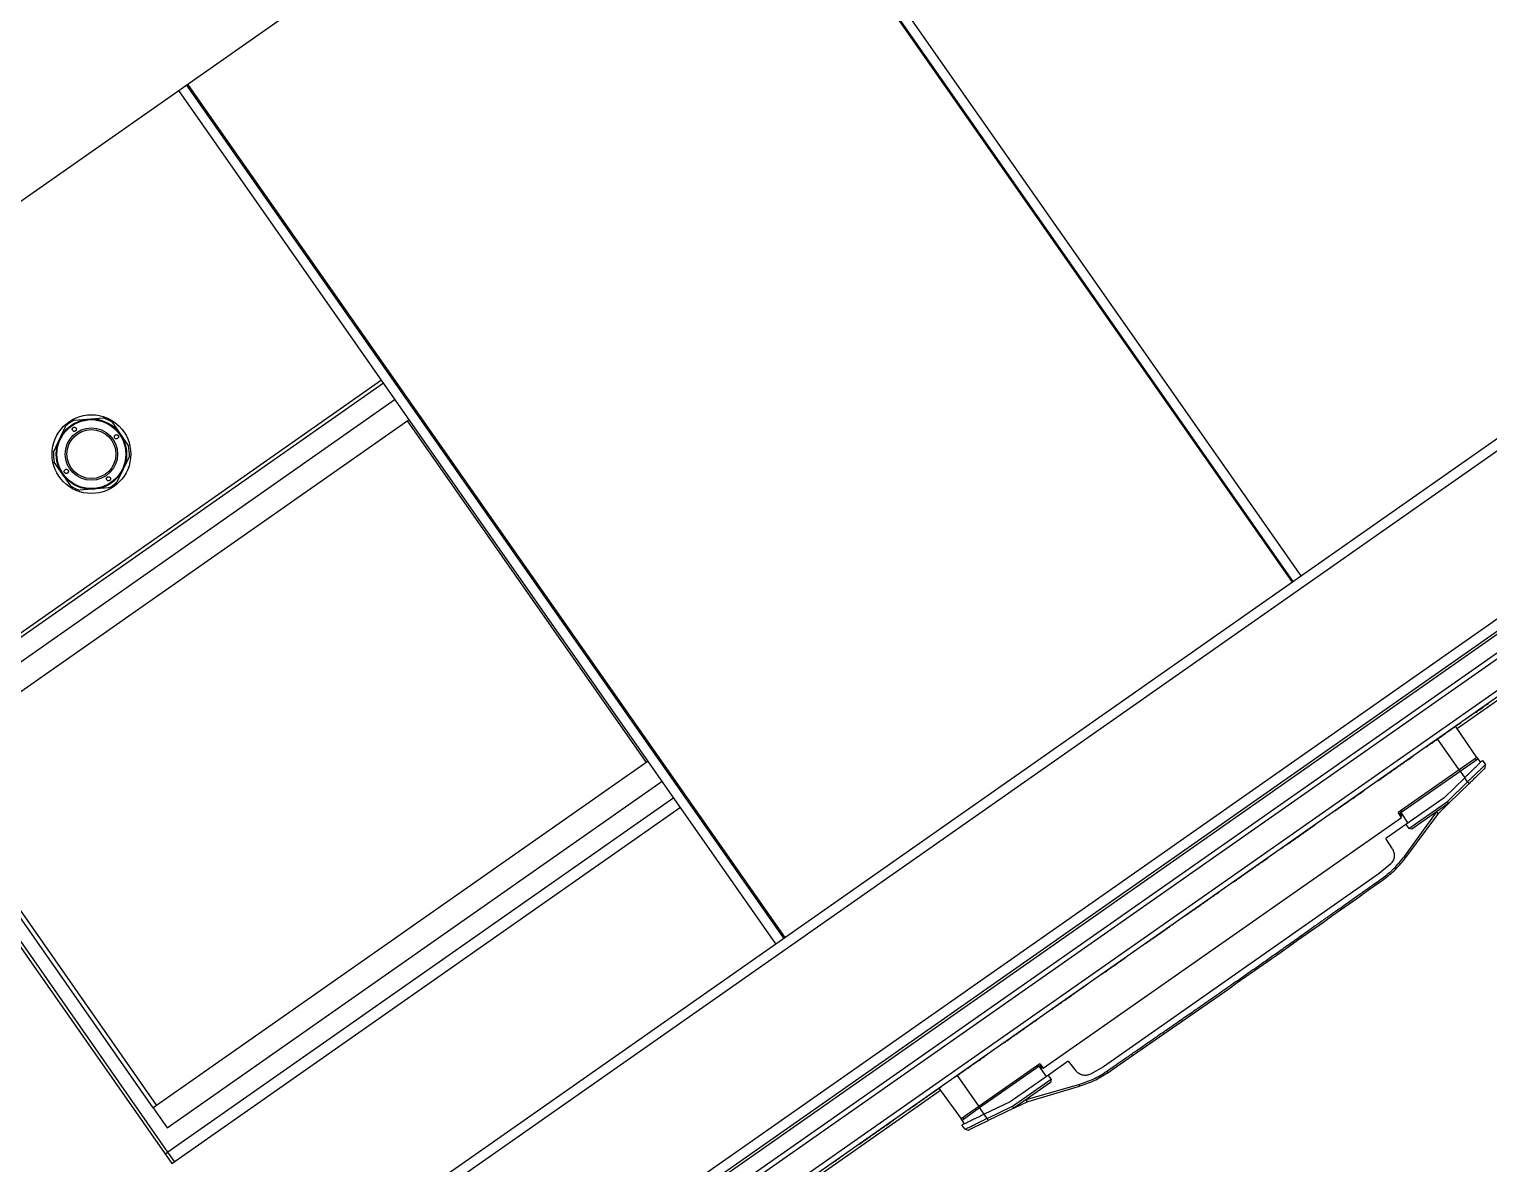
# Model space of a CAD drawing. Header units: millimetres. Extents: x 152904052 to 153933663, y 538271515 to 539240469.
# Drawn here: x 153340101 to 153340703, y 538937136 to 538937604 of the extents above; entities that cross this region are included whole.
import ezdxf

# ---------------------------------------------------------------- set-up
doc = ezdxf.new("R2010")
doc.units = ezdxf.units.MM
doc.layers.add('POWR', color=5, linetype='Continuous')

msp = doc.modelspace()

# ---------------------------------------------------------------- linework, layer by layer
at = {"layer": 'POWR', "color": 7}
for p, q in [((153340072.6, 538936985.83), (153341868.18, 538938243.11)), ((153340122.38, 538936951.35), (153341883.55, 538938184.54)), ((153340124.73, 538936947.99), (153341885.91, 538938181.18)), ((153339854.14, 538937362.32), (153340698.69, 538937953.68)), ((153340625.83, 538937378.22), (153340379.43, 538937730.13)), ((153340375.74, 538937727.55), (153340622.15, 538937375.64)), ((153340622.56, 538937375.93), (153340376.15, 538937727.83)), ((153340099.73, 538937009.84), (153340948.87, 538937604.41)), ((153340412.44, 538937228.8), (153340166.04, 538937580.71)), ((153340166.45, 538937581), (153340412.85, 538937229.09)), ((153340409.17, 538937226.51), (153340162.76, 538937578.42)), ((153340113.14, 538936930.91), (153341004.86, 538937555.29)), ((153340114.29, 538936929.27), (153341006.01, 538937553.66)), ((153341014.47, 538937546.28), (153340118.32, 538936918.79)), ((153341013.96, 538937543.35), (153340121.25, 538936918.27)), ((153340979.38, 538937544.96), (153340129.51, 538936949.88)), ((153340922.61, 538937477.86), (153340690.34, 538937315.22)), ((153340246.44, 538937458.9), (153340036.62, 538937311.98)), ((153340038.57, 538937311.64), (153340247.25, 538937457.76)), ((153340252.07, 538937450.88), (153340047.89, 538937307.91)), ((153340053.63, 538937299.72), (153340257.8, 538937442.68)), ((153340119.6, 538937442.4), (153340131.52, 538937443.36)), ((153340135.27, 538937441.58), (153340142.06, 538937431.74)), ((153340355.76, 538937301.3), (153340257.11, 538937442.2)), ((153340111.06, 538937429.24), (153340116.19, 538937440.05)), ((153340118.19, 538937415.27), (153340111.4, 538937425.11)), ((153340142.39, 538937427.61), (153340137.26, 538937416.8)), ((153340133.85, 538937414.45), (153340121.93, 538937413.49)), ((153340697.4, 538937321.57), (153340697.34, 538937321.65)), ((153340688.62, 538937315.43), (153340688.56, 538937315.51)), ((153340689.59, 538937316.11), (153340689.53, 538937316.19)), ((153340698.39, 538937303.28), (153340689.63, 538937316.26)), ((153340690.69, 538937316.88), (153340690.63, 538937316.96)), ((153340693.48, 538937318.83), (153340693.43, 538937318.92)), ((153340695.09, 538937319.96), (153340693.48, 538937318.83)), ((153340695.23, 538937320.06), (153340695.18, 538937320.14)), ((153340036.62, 538937311.98), (153340159.94, 538937135.86)), ((153340158.33, 538937140.6), (153340038.57, 538937311.64)), ((153340678.61, 538937308.42), (153340678.55, 538937308.5)), ((153340679.72, 538937309.19), (153340679.66, 538937309.28)), ((153340680.68, 538937309.87), (153340680.63, 538937309.95)), ((153340691.12, 538937298.19), (153340682.14, 538937311.01)), ((153340682.38, 538937311.06), (153340682.32, 538937311.14)), ((153340684.65, 538937312.65), (153340684.59, 538937312.73)), ((153340686.92, 538937314.24), (153340686.87, 538937314.32)), ((153340671.91, 538937303.73), (153340671.85, 538937303.81)), ((153340677.51, 538937307.65), (153340677.45, 538937307.73)), ((153340698.39, 538937303.28), (153340691.12, 538937298.19)), ((153340691.46, 538937297.69), (153340698.73, 538937302.78)), ((153340698.07, 538937302.32), (153340697.71, 538937302.8)), ((153340698.38, 538937303.27), (153340698.73, 538937302.78)), ((153340698.73, 538937302.78), (153340699.83, 538937301.25)), ((153340152.28, 538937158.83), (153340053.63, 538937299.72)), ((153340054.94, 538937300.64), (153340153.59, 538937159.74)), ((153340356.46, 538937301.79), (153340152.28, 538937158.83)), ((153340664.76, 538937298.72), (153340664.71, 538937298.81)), ((153340665.82, 538937299.46), (153340665.76, 538937299.55)), ((153340691.12, 538937298.19), (153340665.96, 538937280.57)), ((153340667.04, 538937300.32), (153340666.98, 538937300.4)), ((153340666.98, 538937280.55), (153340691.46, 538937297.69)), ((153340668.73, 538937301.5), (153340668.68, 538937301.59)), ((153340691.12, 538937298.19), (153340691.46, 538937297.69)), ((153340691.46, 538937297.69), (153340693.38, 538937294.96)), ((153340700.71, 538937302.11), (153340701.89, 538937300.31)), ((153340701.77, 538937298.95), (153340701.89, 538937300.31)), ((153340701.89, 538937300.31), (153340701.9, 538937300.31)), ((153340158.02, 538937150.64), (153340362.19, 538937293.6)), ((153340657.62, 538937293.72), (153340657.56, 538937293.8)), ((153340693.38, 538937294.96), (153340684.94, 538937286.73)), ((153340686.26, 538937285.13), (153340694.54, 538937293.29)), ((153340695.24, 538937292.58), (153340686.86, 538937284.41)), ((153340694.54, 538937293.29), (153340693.38, 538937294.96)), ((153340694.54, 538937293.29), (153340695.24, 538937292.58)), ((153340367.01, 538937286.72), (153340158.33, 538937140.6)), ((153340644.88, 538937284.8), (153340644.82, 538937284.88)), ((153340645.93, 538937285.54), (153340645.88, 538937285.62)), ((153340649.9, 538937288.31), (153340649.84, 538937288.4)), ((153340652.02, 538937289.8), (153340651.96, 538937289.88)), ((153340684.94, 538937286.73), (153340669.07, 538937275.61)), ((153340670.3, 538937273.95), (153340686.26, 538937285.13)), ((153340686.86, 538937284.41), (153340671.6, 538937273.72)), ((153340682.2, 538937279.86), (153340686.86, 538937284.41)), ((153340686.86, 538937284.41), (153340686.26, 538937285.13)), ((153340159.94, 538937135.86), (153340369.76, 538937282.79)), ((153340519.44, 538937175.12), (153340667.23, 538937278.6)), ((153340640.03, 538937281.4), (153340639.97, 538937281.48)), ((153340640.99, 538937282.08), (153340640.94, 538937282.16)), ((153340643.82, 538937284.06), (153340643.76, 538937284.14)), ((153340667.23, 538937278.6), (153340665.96, 538937280.57)), ((153340666.64, 538937280.43), (153340667.23, 538937280.85)), ((153340667.37, 538937279.31), (153340666.64, 538937280.43)), ((153340666.7, 538937280.35), (153340666.98, 538937280.55)), ((153340667.23, 538937280.85), (153340666.95, 538937281.27)), ((153340666.96, 538937279.02), (153340667.37, 538937279.31)), ((153340666.98, 538937280.55), (153340669.94, 538937276.22)), ((153340667.31, 538937281.51), (153340667.64, 538937281.01)), ((153340668.47, 538937262.51), (153340681.72, 538937280.81)), ((153340669.09, 538937262.06), (153340682.21, 538937279.79)), ((153340682.22, 538937280.38), (153340681.86, 538937280.9)), ((153340628.87, 538937273.59), (153340628.81, 538937273.67)), ((153340632.13, 538937275.88), (153340632.08, 538937275.96)), ((153340669.07, 538937275.61), (153340660.87, 538937269.87)), ((153340669.07, 538937275.61), (153340670.3, 538937273.95)), ((153340670.31, 538937273.95), (153340670.3, 538937273.95)), ((153340671.6, 538937273.72), (153340670.31, 538937273.95)), ((153340619, 538937266.68), (153340618.94, 538937266.76)), ((153340623.93, 538937270.13), (153340623.88, 538937270.22)), ((153340624.22, 538937270.34), (153340624.99, 538937270.87)), ((153340663.54, 538937265.6), (153340660.87, 538937269.87)), ((153340612.25, 538937261.95), (153340612.19, 538937262.03)), ((153340617.85, 538937265.87), (153340617.79, 538937265.96)), ((153340668.47, 538937262.51), (153340669.09, 538937262.06)), ((153340658.12, 538937255.45), (153340544.33, 538937175.77)), ((153340601.14, 538937254.17), (153340601.08, 538937254.25)), ((153340602.83, 538937255.36), (153340602.77, 538937255.44)), ((153340604.05, 538937256.21), (153340603.99, 538937256.29)), ((153340605.1, 538937256.95), (153340605.05, 538937257.03)), ((153340606.16, 538937257.69), (153340606.1, 538937257.77)), ((153340609.07, 538937259.73), (153340609.02, 538937259.81)), ((153340662.82, 538937259.39), (153340658.12, 538937255.45)), ((153340597.96, 538937251.95), (153340597.9, 538937252.03)), ((153340659.44, 538937253.57), (153340659.84, 538937252.99)), ((153340585.22, 538937243.02), (153340585.16, 538937243.11)), ((153340587.49, 538937244.62), (153340587.43, 538937244.7)), ((153340589.19, 538937245.8), (153340589.13, 538937245.89)), ((153340592.36, 538937248.03), (153340592.3, 538937248.11)), ((153340580.28, 538937239.57), (153340580.22, 538937239.65)), ((153340581.25, 538937240.25), (153340581.19, 538937240.33)), ((153340582.94, 538937241.43), (153340582.89, 538937241.52)), ((153340566.71, 538937230.06), (153340566.65, 538937230.15)), ((153340567.22, 538937230.42), (153340567.17, 538937230.51)), ((153340568.28, 538937231.16), (153340568.22, 538937231.25)), ((153340569.34, 538937231.9), (153340569.28, 538937231.99)), ((153340570.68, 538937232.84), (153340570.62, 538937232.93)), ((153340571.64, 538937233.52), (153340571.59, 538937233.6)), ((153340562.74, 538937227.29), (153340562.68, 538937227.37)), ((153340564.44, 538937228.47), (153340564.38, 538937228.55)), ((153340565.65, 538937229.32), (153340565.59, 538937229.41)), ((153340547.12, 538937216.35), (153340547.06, 538937216.43)), ((153340548.17, 538937217.09), (153340548.12, 538937217.17)), ((153340548.46, 538937217.29), (153340548.69, 538937217.45)), ((153340549.23, 538937217.83), (153340549.17, 538937217.91)), ((153340532.45, 538937206.08), (153340532.4, 538937206.16)), ((153340535.12, 538937207.94), (153340535.06, 538937208.02)), ((153340536.22, 538937208.72), (153340536.16, 538937208.8)), ((153340537.32, 538937209.49), (153340537.26, 538937209.57)), ((153340524.14, 538937200.26), (153340524.08, 538937200.34)), ((153340525.24, 538937201.03), (153340525.19, 538937201.11)), ((153340530.18, 538937204.49), (153340530.12, 538937204.57)), ((153340515.23, 538937194.02), (153340515.17, 538937194.1)), ((153340523.04, 538937199.49), (153340522.98, 538937199.57)), ((153340509.24, 538937189.82), (153340509.18, 538937189.9)), ((153340512.57, 538937192.15), (153340512.51, 538937192.24)), ((153340514.26, 538937193.34), (153340514.2, 538937193.42)), ((153340506.32, 538937187.78), (153340506.27, 538937187.86)), ((153340489.35, 538937175.9), (153340489.29, 538937175.98)), ((153340490.41, 538937176.64), (153340490.35, 538937176.72)), ((153340492.42, 538937178.05), (153340492.36, 538937178.13)), ((153340518.03, 538937176.99), (153340492.88, 538937159.38)), ((153340493.23, 538937158.89), (153340517.68, 538937176.01)), ((153340516.67, 538937176.04), (153340517.03, 538937175.55)), ((153340517.03, 538937176.29), (153340517.34, 538937175.89)), ((153340517.34, 538937175.89), (153340517.92, 538937176.3)), ((153340517.68, 538937176.01), (153340517.98, 538937176.22)), ((153340517.68, 538937176.01), (153340520.74, 538937171.75)), ((153340517.92, 538937176.3), (153340518.73, 538937175.23)), ((153340518.03, 538937176.99), (153340519.44, 538937175.12)), ((153340529.81, 538937178.1), (153340521.62, 538937172.36)), ((153340529.81, 538937178.1), (153340532.91, 538937174.13)), ((153340483.26, 538937171.64), (153340483.21, 538937171.72)), ((153340483.9, 538937172.21), (153340492.88, 538937159.38)), ((153340487.88, 538937174.86), (153340487.82, 538937174.95)), ((153340521.62, 538937172.36), (153340505.76, 538937161.26)), ((153340506.81, 538937159.48), (153340522.75, 538937170.64)), ((153340518.73, 538937175.23), (153340519.14, 538937175.52)), ((153340522.75, 538937170.64), (153340521.62, 538937172.36)), ((153340522.75, 538937170.64), (153340522.52, 538937169.33)), ((153340544.33, 538937175.77), (153340538.98, 538937172.69)), ((153340545.65, 538937173.89), (153340546.05, 538937173.31)), ((153340477.14, 538937165.94), (153340415.38, 538937122.69)), ((153340472.71, 538937164.24), (153340472.65, 538937164.33)), ((153340475.55, 538937166.23), (153340475.49, 538937166.32)), ((153340476.41, 538937166.96), (153340485.61, 538937154.29)), ((153340522.52, 538937169.33), (153340507.29, 538937158.67)), ((153340512.42, 538937162.26), (153340534.15, 538937168.47)), ((153340513.21, 538937161.46), (153340534.37, 538937167.73)), ((153340534.15, 538937168.47), (153340534.37, 538937167.73)), ((153340152.28, 538937158.83), (153340158.02, 538937150.64)), ((153340465.49, 538937159.19), (153340465.43, 538937159.27)), ((153340467.09, 538937160.31), (153340467.03, 538937160.39)), ((153340468.32, 538937161.17), (153340468.26, 538937161.26)), ((153340469.38, 538937161.91), (153340469.32, 538937162)), ((153340470.44, 538937162.65), (153340470.38, 538937162.74)), ((153340492.88, 538937159.38), (153340485.61, 538937154.29)), ((153340485.96, 538937153.8), (153340493.23, 538937158.89)), ((153340493.23, 538937158.89), (153340492.88, 538937159.38)), ((153340495.14, 538937156.15), (153340493.23, 538937158.89)), ((153340505.76, 538937161.26), (153340495.14, 538937156.15)), ((153340496.31, 538937154.49), (153340506.81, 538937159.48)), ((153340507.29, 538937158.67), (153340496.74, 538937153.59)), ((153340507.29, 538937158.67), (153340506.81, 538937159.48)), ((153340507.29, 538937158.67), (153340513.16, 538937161.49)), ((153340512.29, 538937162.17), (153340512.66, 538937161.65)), ((153340457.77, 538937153.79), (153340457.72, 538937153.87)), ((153340463.38, 538937157.71), (153340463.32, 538937157.79)), ((153340485.96, 538937153.8), (153340485.62, 538937154.3)), ((153340487.02, 538937152.24), (153340485.96, 538937153.8)), ((153340486.29, 538937154.76), (153340486.62, 538937154.26)), ((153340496.31, 538937154.49), (153340495.14, 538937156.15)), ((153340496.74, 538937153.59), (153340496.31, 538937154.49)), ((153340450.63, 538937148.79), (153340450.57, 538937148.87)), ((153340487.2, 538937149.98), (153340485.91, 538937151.71)), ((153340487.2, 538937149.98), (153340488.52, 538937149.63)), ((153340157.18, 538937139.8), (153340158.33, 538937140.6)), ((153340161.08, 538937136.67), (153340158.33, 538937140.6)), ((153340443.49, 538937143.79), (153340443.43, 538937143.87)), ((153340435.68, 538937138.32), (153340435.62, 538937138.4)), ((153340436.78, 538937139.09), (153340436.73, 538937139.17))]:
    msp.add_line(p, q, dxfattribs=at)
for radius in [16.25, 14.5, 14.21, 10.79, 10.09]:
    msp.add_circle((153340126.73, 538937428.42), radius, dxfattribs=at)
for start, end in [(117.0092, 132.18946), (57.0092, 72.18946), (177.00919, 192.18945), (357.00919, 12.18945), (237.0092, 252.18946), (297.0092, 312.18946)]:
    msp.add_arc((153340126.73, 538937428.42), 15.68, start, end, dxfattribs=at)
for points, knots in [([(153340119.69, 538937437.78), (153340119.76, 538937437.79), (153340119.91, 538937437.81), (153340120.12, 538937437.91), (153340120.3, 538937438.05), (153340120.44, 538937438.24), (153340120.54, 538937438.48), (153340120.55, 538937438.8), (153340120.42, 538937439.12), (153340120.15, 538937439.37), (153340119.85, 538937439.49), (153340119.58, 538937439.5), (153340119.34, 538937439.44), (153340119.15, 538937439.33), (153340119, 538937439.18), (153340118.88, 538937438.98), (153340118.82, 538937438.7), (153340118.85, 538937438.37), (153340119.02, 538937438.06), (153340119.3, 538937437.82), (153340119.57, 538937437.8), (153340119.69, 538937437.78)], [0, 0, 0, 0, 0.037655, 0.075529, 0.109622, 0.142408, 0.18759, 0.24856, 0.329431, 0.41155, 0.474655, 0.51947, 0.554483, 0.589706, 0.620506, 0.652427, 0.702904, 0.774298, 0.847915, 0.935622, 1, 1, 1, 1]), ([(153340136.69, 538937434.78), (153340136.78, 538937434.74), (153340136.99, 538937434.66), (153340137.33, 538937434.7), (153340137.66, 538937434.89), (153340137.87, 538937435.19), (153340137.95, 538937435.51), (153340137.93, 538937435.76), (153340137.85, 538937435.98), (153340137.72, 538937436.15), (153340137.55, 538937436.3), (153340137.3, 538937436.41), (153340136.98, 538937436.44), (153340136.63, 538937436.33), (153340136.35, 538937436.1), (153340136.21, 538937435.81), (153340136.19, 538937435.53), (153340136.24, 538937435.28), (153340136.36, 538937435.06), (153340136.51, 538937434.89), (153340136.63, 538937434.82), (153340136.69, 538937434.78)], [0, 0, 0, 0, 0.05223, 0.119215, 0.204465, 0.290365, 0.343284, 0.383581, 0.41619, 0.448914, 0.479354, 0.521401, 0.580352, 0.661164, 0.743398, 0.808383, 0.85627, 0.894279, 0.932508, 0.965841, 1, 1, 1, 1]), ([(153340116.03, 538937420.5), (153340116.15, 538937420.47), (153340116.42, 538937420.39), (153340116.78, 538937420.5), (153340117.07, 538937420.71), (153340117.23, 538937420.99), (153340117.27, 538937421.28), (153340117.22, 538937421.54), (153340117.11, 538937421.76), (153340116.96, 538937421.94), (153340116.77, 538937422.08), (153340116.51, 538937422.17), (153340116.19, 538937422.17), (153340115.86, 538937422.01), (153340115.62, 538937421.73), (153340115.51, 538937421.42), (153340115.51, 538937421.15), (153340115.58, 538937420.92), (153340115.7, 538937420.73), (153340115.85, 538937420.58), (153340115.97, 538937420.53), (153340116.03, 538937420.5)], [0, 0, 0, 0, 0.067266, 0.145648, 0.22596, 0.294547, 0.344366, 0.383525, 0.422939, 0.456712, 0.489705, 0.536113, 0.598963, 0.681449, 0.764993, 0.824624, 0.867907, 0.902042, 0.936356, 0.966948, 1, 1, 1, 1]), ([(153340133.92, 538937417.37), (153340133.99, 538937417.38), (153340134.12, 538937417.41), (153340134.31, 538937417.52), (153340134.45, 538937417.67), (153340134.57, 538937417.87), (153340134.64, 538937418.15), (153340134.6, 538937418.47), (153340134.43, 538937418.79), (153340134.17, 538937419), (153340133.86, 538937419.08), (153340133.61, 538937419.05), (153340133.39, 538937418.97), (153340133.2, 538937418.84), (153340133.06, 538937418.68), (153340132.94, 538937418.47), (153340132.89, 538937418.19), (153340132.96, 538937417.88), (153340133.17, 538937417.58), (153340133.47, 538937417.39), (153340133.75, 538937417.35), (153340133.89, 538937417.36), (153340133.92, 538937417.37)], [0, 0, 0, 0, 0.032752, 0.06566, 0.096359, 0.128239, 0.178564, 0.249759, 0.323184, 0.410832, 0.464034, 0.505856, 0.540618, 0.575489, 0.608047, 0.643003, 0.696435, 0.769015, 0.843405, 0.93108, 0.98189, 1, 1, 1, 1]), ([(153340697.11, 538937321.37), (153340697.07, 538937321.35), (153340696.38, 538937320.86), (153340695.79, 538937320.45), (153340695.23, 538937320.06)], [0, 0, 0, 0, 0.048777, 1, 1, 1, 1]), ([(153340697.4, 538937321.57), (153340697.46, 538937321.62), (153340697.59, 538937321.71), (153340698.55, 538937322.38), (153340699.94, 538937323.36), (153340701.28, 538937324.29), (153340701.99, 538937324.79)], [0, 0, 0, 0, 0.237578, 0.480312, 0.725416, 1, 1, 1, 1]), ([(153340702.28, 538937324.99), (153340702.28, 538937324.99), (153340702.26, 538937324.98), (153340702.48, 538937325.13), (153340702.91, 538937325.44), (153340703.2, 538937325.63)], [0, 0, 0, 0, 0.045957, 0.380717, 1, 1, 1, 1]), ([(153340687.21, 538937314.44), (153340687.38, 538937314.56), (153340687.91, 538937314.93), (153340688.49, 538937315.34), (153340688.58, 538937315.4), (153340688.62, 538937315.43)], [0, 0, 0, 0, 0.183599, 0.565707, 1, 1, 1, 1]), ([(153340688.91, 538937315.63), (153340689.05, 538937315.73), (153340689.53, 538937316.07), (153340689.56, 538937316.09), (153340689.59, 538937316.11)], [0, 0, 0, 0, 0.284179, 1, 1, 1, 1]), ([(153340689.87, 538937316.31), (153340690.04, 538937316.42), (153340690.62, 538937316.83), (153340690.66, 538937316.86), (153340690.69, 538937316.88)], [0, 0, 0, 0, 0.277356, 1, 1, 1, 1]), ([(153340690.98, 538937317.08), (153340691.11, 538937317.17), (153340691.74, 538937317.61), (153340691.77, 538937317.63), (153340691.79, 538937317.65)], [0, 0, 0, 0, 0.215897, 1, 1, 1, 1]), ([(153340678.61, 538937308.42), (153340678.66, 538937308.45), (153340678.74, 538937308.51), (153340679.22, 538937308.85), (153340679.43, 538937308.99)], [0, 0, 0, 0, 0.572496, 1, 1, 1, 1]), ([(153340679.72, 538937309.19), (153340679.76, 538937309.23), (153340679.82, 538937309.27), (153340680.33, 538937309.62), (153340680.4, 538937309.67)], [0, 0, 0, 0, 0.8643325, 1, 1, 1, 1]), ([(153340680.68, 538937309.87), (153340680.76, 538937309.92), (153340680.92, 538937310.03), (153340681.7, 538937310.58), (153340682.09, 538937310.86)], [0, 0, 0, 0, 0.497834, 1, 1, 1, 1]), ([(153340682.38, 538937311.06), (153340682.43, 538937311.09), (153340682.52, 538937311.16), (153340683.12, 538937311.57), (153340683.83, 538937312.07), (153340684.38, 538937312.46), (153340684.65, 538937312.65)], [0, 0, 0, 0, 0.276401, 0.561438, 0.784102, 1, 1, 1, 1]), ([(153340684.65, 538937312.65), (153340684.87, 538937312.81), (153340685.3, 538937313.1), (153340685.92, 538937313.54), (153340686.46, 538937313.92), (153340686.86, 538937314.19), (153340686.9, 538937314.22), (153340686.92, 538937314.24)], [0, 0, 0, 0, 0.202913, 0.383199, 0.554361, 0.762887, 1, 1, 1, 1]), ([(153340669.02, 538937301.7), (153340669.46, 538937302.01), (153340670.32, 538937302.62), (153340671.22, 538937303.24), (153340671.81, 538937303.66), (153340671.87, 538937303.7), (153340671.91, 538937303.73)], [0, 0, 0, 0, 0.237375, 0.4707184, 0.7212299, 1, 1, 1, 1]), ([(153340677.51, 538937307.65), (153340677.56, 538937307.68), (153340677.63, 538937307.73), (153340678.14, 538937308.09), (153340678.33, 538937308.22)], [0, 0, 0, 0, 0.634938, 1, 1, 1, 1]), ([(153340660.8, 538937295.95), (153340660.87, 538937296), (153340661.03, 538937296.11), (153340661.82, 538937296.66), (153340662.22, 538937296.94)], [0, 0, 0, 0, 0.4932988, 1, 1, 1, 1]), ([(153340662.51, 538937297.14), (153340662.51, 538937297.14), (153340662.49, 538937297.13), (153340662.71, 538937297.29), (153340663.15, 538937297.59), (153340663.43, 538937297.79)], [0, 0, 0, 0, 0.044923, 0.373686, 1, 1, 1, 1]), ([(153340663.73, 538937298), (153340663.72, 538937297.99), (153340663.7, 538937297.98), (153340663.81, 538937298.06), (153340664.12, 538937298.28), (153340664.55, 538937298.58), (153340664.76, 538937298.72)], [0, 0, 0, 0, 0.1264207, 0.2992515, 0.6543726, 1, 1, 1, 1]), ([(153340664.76, 538937298.72), (153340664.87, 538937298.8), (153340665.06, 538937298.93), (153340665.35, 538937299.14), (153340665.57, 538937299.29), (153340665.72, 538937299.39), (153340665.81, 538937299.45), (153340665.82, 538937299.46), (153340665.82, 538937299.46)], [0, 0, 0, 0, 0.204711, 0.38487, 0.554553, 0.690728, 0.836997, 1, 1, 1, 1]), ([(153340666.11, 538937299.66), (153340666.25, 538937299.77), (153340666.53, 538937299.96), (153340666.82, 538937300.16), (153340667.01, 538937300.29), (153340667.03, 538937300.31), (153340667.04, 538937300.32)], [0, 0, 0, 0, 0.242502, 0.474113, 0.722865, 1, 1, 1, 1]), ([(153340667.32, 538937300.52), (153340667.5, 538937300.64), (153340667.91, 538937300.92), (153340668.35, 538937301.23), (153340668.68, 538937301.47), (153340668.72, 538937301.49), (153340668.73, 538937301.5)], [0, 0, 0, 0, 0.182385, 0.432429, 0.700949, 1, 1, 1, 1]), ([(153340700.71, 538937302.11), (153340700.69, 538937302.09), (153340700.64, 538937302.04), (153340700.23, 538937301.64), (153340699.67, 538937301.1), (153340699.09, 538937300.52), (153340698.43, 538937299.88), (153340697.66, 538937299.13), (153340696.8, 538937298.3), (153340696.05, 538937297.56), (153340695.23, 538937296.77), (153340694.33, 538937295.88), (153340693.71, 538937295.28), (153340693.38, 538937294.96)], [0, 0, 0, 0, 0.118491, 0.238367, 0.364984, 0.430625, 0.497778, 0.620912, 0.687934, 0.758541, 0.837928, 0.912403, 1, 1, 1, 1]), ([(153340694.54, 538937293.29), (153340694.91, 538937293.64), (153340695.55, 538937294.26), (153340696.49, 538937295.15), (153340697.53, 538937296.14), (153340698.65, 538937297.21), (153340699.78, 538937298.29), (153340700.69, 538937299.15), (153340701.37, 538937299.81), (153340701.81, 538937300.23), (153340701.87, 538937300.28), (153340701.89, 538937300.31)], [0, 0, 0, 0, 0.094498, 0.169611, 0.250043, 0.381289, 0.499753, 0.627633, 0.749636, 0.875638, 1, 1, 1, 1]), ([(153340695.24, 538937292.58), (153340695.67, 538937293), (153340696.52, 538937293.83), (153340697.75, 538937295.03), (153340698.89, 538937296.14), (153340699.88, 538937297.11), (153340700.7, 538937297.91), (153340701.31, 538937298.5), (153340701.69, 538937298.88), (153340701.74, 538937298.93), (153340701.77, 538937298.95)], [0, 0, 0, 0, 0.12586, 0.251495, 0.376954, 0.502116, 0.626956, 0.751498, 0.875811, 1, 1, 1, 1]), ([(153340657.62, 538937293.72), (153340657.69, 538937293.77), (153340657.82, 538937293.86), (153340658.8, 538937294.55), (153340659.69, 538937295.17), (153340660.4, 538937295.67), (153340660.51, 538937295.74)], [0, 0, 0, 0, 0.306251, 0.622814, 0.944665, 1, 1, 1, 1]), ([(153340643.82, 538937284.06), (153340643.84, 538937284.08), (153340643.89, 538937284.11), (153340644.16, 538937284.3), (153340644.49, 538937284.53), (153340644.75, 538937284.71), (153340644.88, 538937284.8)], [0, 0, 0, 0, 0.273988, 0.559855, 0.783808, 1, 1, 1, 1]), ([(153340644.88, 538937284.8), (153340644.98, 538937284.87), (153340645.18, 538937285.01), (153340645.47, 538937285.21), (153340645.69, 538937285.37), (153340645.83, 538937285.47), (153340645.92, 538937285.53), (153340645.93, 538937285.54), (153340645.93, 538937285.54)], [0, 0, 0, 0, 0.2063663, 0.3866739, 0.5554654, 0.6908165, 0.8366645, 1, 1, 1, 1]), ([(153340646.22, 538937285.74), (153340646.54, 538937285.97), (153340647.2, 538937286.42), (153340648, 538937286.99), (153340648.55, 538937287.37), (153340648.88, 538937287.6), (153340648.91, 538937287.62), (153340648.93, 538937287.64)], [0, 0, 0, 0, 0.2126007, 0.4293058, 0.6031202, 0.7903816, 1, 1, 1, 1]), ([(153340649.22, 538937287.84), (153340649.27, 538937287.87), (153340649.55, 538937288.07), (153340649.82, 538937288.26), (153340649.87, 538937288.29), (153340649.9, 538937288.31)], [0, 0, 0, 0, 0.098437, 0.523854, 1, 1, 1, 1]), ([(153340650.18, 538937288.52), (153340650.25, 538937288.56), (153340650.72, 538937288.89), (153340651.32, 538937289.31), (153340651.93, 538937289.74), (153340651.99, 538937289.78), (153340652.02, 538937289.8)], [0, 0, 0, 0, 0.044957, 0.335913, 0.649338, 1, 1, 1, 1]), ([(153340640.03, 538937281.4), (153340640.08, 538937281.44), (153340640.14, 538937281.48), (153340640.64, 538937281.83), (153340640.71, 538937281.88)], [0, 0, 0, 0, 0.862976, 1, 1, 1, 1]), ([(153340640.99, 538937282.08), (153340641.08, 538937282.14), (153340641.25, 538937282.26), (153340642.25, 538937282.96), (153340643.15, 538937283.59), (153340643.53, 538937283.86)], [0, 0, 0, 0, 0.354229, 0.723999, 1, 1, 1, 1]), ([(153340682.22, 538937280.38), (153340682.25, 538937280.34), (153340682.29, 538937280.26), (153340682.32, 538937280.14), (153340682.31, 538937280.03), (153340682.29, 538937279.94), (153340682.26, 538937279.86), (153340682.23, 538937279.82), (153340682.21, 538937279.79)], [0, 0, 0, 0, 0.250168, 0.499009, 0.638928, 0.768569, 0.888512, 1, 1, 1, 1]), ([(153340623.93, 538937270.13), (153340624.42, 538937270.47), (153340625.32, 538937271.1), (153340626.68, 538937272.06), (153340627.72, 538937272.78), (153340628.4, 538937273.26), (153340628.8, 538937273.54), (153340628.85, 538937273.57), (153340628.87, 538937273.59)], [0, 0, 0, 0, 0.207832, 0.388259, 0.556273, 0.690918, 0.836404, 1, 1, 1, 1]), ([(153340629.16, 538937273.79), (153340629.63, 538937274.12), (153340630.52, 538937274.75), (153340631.45, 538937275.4), (153340632.04, 538937275.81), (153340632.1, 538937275.85), (153340632.13, 538937275.88)], [0, 0, 0, 0, 0.249098, 0.477012, 0.723238, 1, 1, 1, 1]), ([(153340617.85, 538937265.87), (153340617.9, 538937265.91), (153340617.98, 538937265.97), (153340618.51, 538937266.34), (153340618.71, 538937266.48)], [0, 0, 0, 0, 0.610687, 1, 1, 1, 1]), ([(153340619, 538937266.68), (153340619.1, 538937266.75), (153340619.32, 538937266.9), (153340620.6, 538937267.8), (153340622.14, 538937268.88), (153340623.34, 538937269.72), (153340623.93, 538937270.13)], [0, 0, 0, 0, 0.272986, 0.559252, 0.783732, 1, 1, 1, 1]), ([(153340609.36, 538937259.93), (153340609.8, 538937260.24), (153340610.66, 538937260.84), (153340611.56, 538937261.47), (153340612.15, 538937261.88), (153340612.21, 538937261.93), (153340612.25, 538937261.95)], [0, 0, 0, 0, 0.2359323, 0.4671938, 0.7175781, 1, 1, 1, 1]), ([(153340659.44, 538937253.57), (153340661.13, 538937254.87), (153340664.51, 538937257.48), (153340667.15, 538937260.84), (153340668.47, 538937262.51)], [0, 0, 0, 0, 0.499894, 1, 1, 1, 1]), ([(153340659.84, 538937252.99), (153340661.56, 538937254.32), (153340665.01, 538937256.97), (153340667.73, 538937260.36), (153340669.09, 538937262.06)], [0, 0, 0, 0, 0.500331, 1, 1, 1, 1]), ([(153340663.54, 538937265.6), (153340663.79, 538937265.11), (153340664.29, 538937264.1), (153340664.36, 538937262.36), (153340663.89, 538937260.68), (153340663.17, 538937259.81), (153340662.82, 538937259.39)], [0, 0, 0, 0, 0.242816, 0.500096, 0.757276, 1, 1, 1, 1]), ([(153340601.14, 538937254.17), (153340601.21, 538937254.23), (153340601.38, 538937254.34), (153340602.15, 538937254.88), (153340602.54, 538937255.16)], [0, 0, 0, 0, 0.493069, 1, 1, 1, 1]), ([(153340602.83, 538937255.36), (153340602.88, 538937255.39), (153340602.99, 538937255.47), (153340603.4, 538937255.76), (153340603.72, 538937255.98), (153340603.76, 538937256.01)], [0, 0, 0, 0, 0.457282, 0.938061, 1, 1, 1, 1]), ([(153340604.05, 538937256.21), (153340604.07, 538937256.23), (153340604.12, 538937256.26), (153340604.39, 538937256.45), (153340604.72, 538937256.68), (153340604.98, 538937256.86), (153340605.1, 538937256.95)], [0, 0, 0, 0, 0.27242, 0.558775, 0.783543, 1, 1, 1, 1]), ([(153340605.1, 538937256.95), (153340605.21, 538937257.02), (153340605.4, 538937257.16), (153340605.69, 538937257.36), (153340605.91, 538937257.52), (153340606.06, 538937257.62), (153340606.15, 538937257.68), (153340606.16, 538937257.69), (153340606.16, 538937257.69)], [0, 0, 0, 0, 0.208924, 0.389522, 0.556961, 0.691018, 0.836181, 1, 1, 1, 1]), ([(153340606.45, 538937257.89), (153340606.59, 538937257.99), (153340606.87, 538937258.19), (153340607.16, 538937258.39), (153340607.35, 538937258.52), (153340607.37, 538937258.53), (153340607.38, 538937258.54)], [0, 0, 0, 0, 0.2410272, 0.4706926, 0.7193769, 1, 1, 1, 1]), ([(153340607.66, 538937258.74), (153340607.84, 538937258.86), (153340608.24, 538937259.15), (153340608.69, 538937259.46), (153340609.02, 538937259.69), (153340609.05, 538937259.72), (153340609.07, 538937259.73)], [0, 0, 0, 0, 0.18119, 0.428972, 0.69727, 1, 1, 1, 1]), ([(153340545.65, 538937173.89), (153340546.49, 538937174.47), (153340548.34, 538937175.76), (153340551.37, 538937177.86), (153340554.89, 538937180.3), (153340558.85, 538937183.03), (153340562.91, 538937185.85), (153340566.39, 538937188.26), (153340569.11, 538937190.14), (153340571.13, 538937191.54), (153340573, 538937192.83), (153340575.05, 538937194.26), (153340577.36, 538937195.86), (153340579.88, 538937197.61), (153340583.99, 538937200.46), (153340589.49, 538937204.28), (153340596.22, 538937208.97), (153340602.54, 538937213.39), (153340608.08, 538937217.27), (153340613.12, 538937220.82), (153340617.76, 538937224.09), (153340622.66, 538937227.54), (153340627.53, 538937230.99), (153340632.09, 538937234.21), (153340636.22, 538937237.13), (153340640.34, 538937240.05), (153340644.67, 538937243.11), (153340649.04, 538937246.21), (153340653.04, 538937249.04), (153340656.44, 538937251.44), (153340658.5, 538937252.91), (153340659.44, 538937253.57)], [0, 0, 0, 0, 0.022162, 0.048671, 0.079525, 0.114725, 0.152566, 0.186199, 0.206135, 0.223888, 0.239456, 0.255204, 0.277863, 0.299996, 0.321605, 0.385751, 0.444772, 0.498668, 0.5523, 0.590899, 0.631777, 0.674934, 0.720368, 0.760605, 0.795522, 0.829609, 0.869551, 0.910124, 0.945364, 0.975323, 1, 1, 1, 1]), ([(153340546.05, 538937173.31), (153340565.09, 538937186.48), (153340603.17, 538937212.83), (153340640.95, 538937239.6), (153340659.84, 538937252.99)], [0, 0, 0, 0, 0.500001, 1, 1, 1, 1]), ([(153340597.96, 538937251.95), (153340598.03, 538937251.99), (153340598.16, 538937252.09), (153340599.14, 538937252.77), (153340600.03, 538937253.4), (153340600.74, 538937253.9), (153340600.85, 538937253.97)], [0, 0, 0, 0, 0.303406, 0.620164, 0.94416, 1, 1, 1, 1]), ([(153340582.94, 538937241.43), (153340582.99, 538937241.47), (153340583.09, 538937241.54), (153340583.68, 538937241.95), (153340584.39, 538937242.45), (153340584.95, 538937242.83), (153340585.22, 538937243.02)], [0, 0, 0, 0, 0.272029, 0.558519, 0.783492, 1, 1, 1, 1]), ([(153340585.22, 538937243.02), (153340585.44, 538937243.18), (153340585.85, 538937243.47), (153340586.48, 538937243.91), (153340586.96, 538937244.24), (153340587.27, 538937244.46), (153340587.46, 538937244.59), (153340587.48, 538937244.61), (153340587.49, 538937244.62)], [0, 0, 0, 0, 0.209598, 0.390269, 0.557355, 0.691078, 0.836066, 1, 1, 1, 1]), ([(153340587.78, 538937244.82), (153340587.95, 538937244.94), (153340588.36, 538937245.22), (153340588.8, 538937245.54), (153340589.13, 538937245.77), (153340589.17, 538937245.79), (153340589.19, 538937245.8)], [0, 0, 0, 0, 0.1810154, 0.4284383, 0.6966954, 1, 1, 1, 1]), ([(153340589.47, 538937246), (153340589.53, 538937246.04), (153340589.81, 538937246.24), (153340590.07, 538937246.42), (153340590.13, 538937246.46), (153340590.15, 538937246.48)], [0, 0, 0, 0, 0.097374, 0.521011, 1, 1, 1, 1]), ([(153340590.44, 538937246.68), (153340590.53, 538937246.75), (153340591.04, 538937247.1), (153340591.66, 538937247.54), (153340592.27, 538937247.96), (153340592.33, 538937248), (153340592.36, 538937248.03)], [0, 0, 0, 0, 0.063353, 0.346327, 0.653134, 1, 1, 1, 1]), ([(153340578.14, 538937238.07), (153340578.13, 538937238.06), (153340578.05, 538937238.01), (153340578.62, 538937238.41), (153340579.29, 538937238.87), (153340579.9, 538937239.3), (153340579.99, 538937239.37)], [0, 0, 0, 0, 0.1049932, 0.5044228, 0.9197531, 1, 1, 1, 1]), ([(153340580.28, 538937239.57), (153340580.33, 538937239.61), (153340580.4, 538937239.65), (153340580.89, 538937240), (153340580.96, 538937240.04)], [0, 0, 0, 0, 0.861918, 1, 1, 1, 1]), ([(153340581.25, 538937240.25), (153340581.33, 538937240.3), (153340581.49, 538937240.41), (153340582.26, 538937240.96), (153340582.66, 538937241.23)], [0, 0, 0, 0, 0.492689, 1, 1, 1, 1]), ([(153340566.17, 538937229.69), (153340566.19, 538937229.7), (153340566.24, 538937229.73), (153340566.51, 538937229.93), (153340566.84, 538937230.16), (153340567.1, 538937230.34), (153340567.22, 538937230.42)], [0, 0, 0, 0, 0.2716415, 0.5582104, 0.783372, 1, 1, 1, 1]), ([(153340566.71, 538937230.06), (153340566.81, 538937230.14), (153340567, 538937230.27), (153340567.3, 538937230.48), (153340567.52, 538937230.63), (153340567.66, 538937230.73), (153340567.75, 538937230.79), (153340567.76, 538937230.8), (153340567.76, 538937230.8)], [0, 0, 0, 0, 0.209996, 0.390717, 0.557582, 0.691089, 0.835966, 1, 1, 1, 1]), ([(153340567.22, 538937230.42), (153340567.25, 538937230.44), (153340567.29, 538937230.47), (153340567.57, 538937230.67), (153340567.9, 538937230.9), (153340568.15, 538937231.08), (153340568.28, 538937231.16)], [0, 0, 0, 0, 0.271839, 0.558408, 0.7835, 1, 1, 1, 1]), ([(153340568.28, 538937231.16), (153340568.38, 538937231.24), (153340568.57, 538937231.37), (153340568.87, 538937231.58), (153340569.09, 538937231.73), (153340569.24, 538937231.83), (153340569.32, 538937231.89), (153340569.33, 538937231.9), (153340569.34, 538937231.9)], [0, 0, 0, 0, 0.2099427, 0.3906587, 0.5575562, 0.6910955, 0.8359867, 1, 1, 1, 1]), ([(153340568.57, 538937231.37), (153340568.63, 538937231.41), (153340568.8, 538937231.53), (153340568.95, 538937231.63), (153340568.97, 538937231.65), (153340568.98, 538937231.66)], [0, 0, 0, 0, 0.208995, 0.579952, 1, 1, 1, 1]), ([(153340569.62, 538937232.11), (153340569.67, 538937232.14), (153340569.95, 538937232.33), (153340570.29, 538937232.57), (153340570.63, 538937232.81), (153340570.66, 538937232.83), (153340570.68, 538937232.84)], [0, 0, 0, 0, 0.058498, 0.342571, 0.650874, 1, 1, 1, 1]), ([(153340570.96, 538937233.04), (153340571.02, 538937233.08), (153340571.3, 538937233.28), (153340571.56, 538937233.46), (153340571.62, 538937233.5), (153340571.64, 538937233.52)], [0, 0, 0, 0, 0.0972127, 0.5205658, 1, 1, 1, 1]), ([(153340561.82, 538937226.64), (153340561.81, 538937226.63), (153340561.76, 538937226.6), (153340561.98, 538937226.76), (153340562.35, 538937227.01), (153340562.45, 538937227.08)], [0, 0, 0, 0, 0.145882, 0.762957, 1, 1, 1, 1]), ([(153340562.74, 538937227.29), (153340562.82, 538937227.34), (153340562.98, 538937227.45), (153340563.76, 538937228), (153340564.15, 538937228.27)], [0, 0, 0, 0, 0.49237, 1, 1, 1, 1]), ([(153340564.44, 538937228.47), (153340564.49, 538937228.51), (153340564.59, 538937228.58), (153340565, 538937228.87), (153340565.33, 538937229.1), (153340565.37, 538937229.12)], [0, 0, 0, 0, 0.456511, 0.937858, 1, 1, 1, 1]), ([(153340565.65, 538937229.32), (153340565.67, 538937229.34), (153340565.72, 538937229.37), (153340566, 538937229.57), (153340566.32, 538937229.8), (153340566.58, 538937229.98), (153340566.71, 538937230.06)], [0, 0, 0, 0, 0.271794, 0.55833, 0.783422, 1, 1, 1, 1]), ([(153340548.69, 538937217.45), (153340548.91, 538937217.6), (153340549.32, 538937217.89), (153340549.95, 538937218.33), (153340550.43, 538937218.67), (153340550.74, 538937218.89), (153340550.93, 538937219.02), (153340550.95, 538937219.03), (153340550.96, 538937219.04)], [0, 0, 0, 0, 0.209919, 0.390606, 0.557481, 0.69102, 0.835936, 1, 1, 1, 1]), ([(153340551.25, 538937219.24), (153340551.31, 538937219.28), (153340551.77, 538937219.61), (153340552.47, 538937220.09), (153340553.15, 538937220.57), (153340553.56, 538937220.86), (153340553.6, 538937220.89), (153340553.62, 538937220.9)], [0, 0, 0, 0, 0.041806, 0.304204, 0.514162, 0.742011, 1, 1, 1, 1]), ([(153340543.75, 538937213.99), (153340543.86, 538937214.07), (153340544.09, 538937214.23), (153340545.09, 538937214.93), (153340545.93, 538937215.51), (153340546.13, 538937215.65)], [0, 0, 0, 0, 0.417755, 0.858025, 1, 1, 1, 1]), ([(153340546.42, 538937215.86), (153340546.45, 538937215.88), (153340546.49, 538937215.91), (153340546.76, 538937216.1), (153340546.83, 538937216.15)], [0, 0, 0, 0, 0.746301, 1, 1, 1, 1]), ([(153340547.12, 538937216.35), (153340547.14, 538937216.36), (153340547.19, 538937216.4), (153340547.46, 538937216.59), (153340547.79, 538937216.82), (153340548.05, 538937217), (153340548.17, 538937217.09)], [0, 0, 0, 0, 0.271948, 0.558479, 0.783507, 1, 1, 1, 1]), ([(153340548.17, 538937217.09), (153340548.28, 538937217.16), (153340548.47, 538937217.29), (153340548.76, 538937217.5), (153340548.98, 538937217.65), (153340549.13, 538937217.76), (153340549.22, 538937217.82), (153340549.23, 538937217.82), (153340549.23, 538937217.83)], [0, 0, 0, 0, 0.209802, 0.390463, 0.557393, 0.690995, 0.835949, 1, 1, 1, 1]), ([(153340530.18, 538937204.49), (153340530.4, 538937204.64), (153340530.81, 538937204.93), (153340531.44, 538937205.37), (153340531.92, 538937205.71), (153340532.24, 538937205.93), (153340532.42, 538937206.06), (153340532.44, 538937206.07), (153340532.45, 538937206.08)], [0, 0, 0, 0, 0.209514, 0.39012, 0.557163, 0.690891, 0.835937, 1, 1, 1, 1]), ([(153340532.74, 538937206.28), (153340532.8, 538937206.32), (153340533.26, 538937206.65), (153340533.96, 538937207.13), (153340534.65, 538937207.61), (153340535.05, 538937207.9), (153340535.09, 538937207.93), (153340535.12, 538937207.94)], [0, 0, 0, 0, 0.041773, 0.30421, 0.514257, 0.742131, 1, 1, 1, 1]), ([(153340535.4, 538937208.14), (153340535.46, 538937208.18), (153340535.8, 538937208.42), (153340536.12, 538937208.65), (153340536.18, 538937208.69), (153340536.22, 538937208.72)], [0, 0, 0, 0, 0.08994, 0.51681, 1, 1, 1, 1]), ([(153340536.51, 538937208.92), (153340536.52, 538937208.93), (153340536.86, 538937209.17), (153340537.2, 538937209.4), (153340537.28, 538937209.46), (153340537.32, 538937209.49)], [0, 0, 0, 0, 0.02522, 0.48236, 1, 1, 1, 1]), ([(153340523.04, 538937199.49), (153340523.09, 538937199.52), (153340523.17, 538937199.58), (153340523.67, 538937199.93), (153340523.85, 538937200.06)], [0, 0, 0, 0, 0.631228, 1, 1, 1, 1]), ([(153340524.14, 538937200.26), (153340524.19, 538937200.29), (153340524.27, 538937200.35), (153340524.75, 538937200.68), (153340524.96, 538937200.83)], [0, 0, 0, 0, 0.568455, 1, 1, 1, 1]), ([(153340525.24, 538937201.03), (153340525.35, 538937201.11), (153340525.58, 538937201.27), (153340526.58, 538937201.97), (153340527.42, 538937202.55), (153340527.62, 538937202.69)], [0, 0, 0, 0, 0.4180535, 0.858133, 1, 1, 1, 1]), ([(153340527.91, 538937202.9), (153340527.95, 538937202.93), (153340528.05, 538937203), (153340528.65, 538937203.41), (153340529.35, 538937203.91), (153340529.91, 538937204.3), (153340530.18, 538937204.49)], [0, 0, 0, 0, 0.272178, 0.558653, 0.783563, 1, 1, 1, 1]), ([(153340529.12, 538937203.75), (153340529.16, 538937203.78), (153340529.25, 538937203.83), (153340529.66, 538937204.12), (153340530.06, 538937204.4), (153340530.37, 538937204.62), (153340530.68, 538937204.83), (153340530.93, 538937205.01), (153340531.11, 538937205.14), (153340531.22, 538937205.21), (153340531.23, 538937205.22), (153340531.24, 538937205.23)], [0, 0, 0, 0, 0.205976, 0.421527, 0.526331, 0.623885, 0.707292, 0.78213, 0.84786, 0.918755, 1, 1, 1, 1]), ([(153340514.55, 538937193.54), (153340514.6, 538937193.58), (153340514.88, 538937193.77), (153340515.15, 538937193.96), (153340515.2, 538937194), (153340515.23, 538937194.02)], [0, 0, 0, 0, 0.097443, 0.521232, 1, 1, 1, 1]), ([(153340515.52, 538937194.22), (153340515.61, 538937194.28), (153340516.11, 538937194.64), (153340516.74, 538937195.07), (153340517.34, 538937195.5), (153340517.4, 538937195.54), (153340517.44, 538937195.56)], [0, 0, 0, 0, 0.063351, 0.3464, 0.65322, 1, 1, 1, 1]), ([(153340506.32, 538937187.78), (153340506.4, 538937187.84), (153340506.57, 538937187.95), (153340507.35, 538937188.5), (153340507.74, 538937188.78)], [0, 0, 0, 0, 0.4905482, 1, 1, 1, 1]), ([(153340508.04, 538937188.98), (153340508.03, 538937188.98), (153340508.02, 538937188.97), (153340508.27, 538937189.14), (153340508.91, 538937189.59), (153340509.84, 538937190.24), (153340510.29, 538937190.56)], [0, 0, 0, 0, 0.0260885, 0.2170194, 0.6137786, 1, 1, 1, 1]), ([(153340509.24, 538937189.82), (153340509.28, 538937189.85), (153340509.36, 538937189.91), (153340509.77, 538937190.2), (153340510.17, 538937190.48), (153340510.49, 538937190.7), (153340510.79, 538937190.91), (153340511.05, 538937191.09), (153340511.24, 538937191.22), (153340511.33, 538937191.29), (153340511.33, 538937191.29), (153340511.33, 538937191.29)], [0, 0, 0, 0, 0.214562, 0.43824, 0.547042, 0.648557, 0.735723, 0.814336, 0.892342, 0.977972, 1, 1, 1, 1]), ([(153340510.29, 538937190.56), (153340510.51, 538937190.72), (153340510.93, 538937191.01), (153340511.56, 538937191.45), (153340512.03, 538937191.78), (153340512.35, 538937192), (153340512.53, 538937192.13), (153340512.55, 538937192.15), (153340512.57, 538937192.15)], [0, 0, 0, 0, 0.208824, 0.38931, 0.556666, 0.690725, 0.835982, 1, 1, 1, 1]), ([(153340512.85, 538937192.35), (153340513.02, 538937192.47), (153340513.43, 538937192.76), (153340513.88, 538937193.07), (153340514.21, 538937193.3), (153340514.24, 538937193.33), (153340514.26, 538937193.34)], [0, 0, 0, 0, 0.18106, 0.428647, 0.696949, 1, 1, 1, 1]), ([(153340503.15, 538937185.56), (153340503.22, 538937185.61), (153340503.36, 538937185.71), (153340504.11, 538937186.23), (153340504.82, 538937186.73), (153340505.07, 538937186.9)], [0, 0, 0, 0, 0.385261, 0.786836, 1, 1, 1, 1]), ([(153340505.36, 538937187.11), (153340505.41, 538937187.14), (153340505.47, 538937187.18), (153340505.97, 538937187.53), (153340506.04, 538937187.58)], [0, 0, 0, 0, 0.862248, 1, 1, 1, 1]), ([(153340489.35, 538937175.9), (153340489.37, 538937175.91), (153340489.42, 538937175.95), (153340489.69, 538937176.14), (153340490.02, 538937176.37), (153340490.28, 538937176.55), (153340490.41, 538937176.64)], [0, 0, 0, 0, 0.2733926, 0.559555, 0.7838502, 1, 1, 1, 1]), ([(153340490.41, 538937176.64), (153340490.51, 538937176.71), (153340490.7, 538937176.84), (153340490.99, 538937177.05), (153340491.22, 538937177.2), (153340491.36, 538937177.31), (153340491.45, 538937177.37), (153340491.46, 538937177.37), (153340491.46, 538937177.38)], [0, 0, 0, 0, 0.20764, 0.387931, 0.555848, 0.690492, 0.836105, 1, 1, 1, 1]), ([(153340491.75, 538937177.58), (153340491.8, 538937177.61), (153340491.98, 538937177.74), (153340492.2, 538937177.89), (153340492.39, 538937178.03), (153340492.41, 538937178.04), (153340492.42, 538937178.05)], [0, 0, 0, 0, 0.103911, 0.37553, 0.669295, 1, 1, 1, 1]), ([(153340492.71, 538937178.25), (153340492.98, 538937178.44), (153340493.75, 538937178.98), (153340494.78, 538937179.7), (153340495.61, 538937180.28), (153340496.1, 538937180.63), (153340496.16, 538937180.67), (153340496.19, 538937180.69)], [0, 0, 0, 0, 0.13081, 0.369237, 0.560314, 0.767051, 1, 1, 1, 1]), ([(153340483.26, 538937171.64), (153340483.3, 538937171.66), (153340483.35, 538937171.7), (153340483.76, 538937171.98), (153340483.85, 538937172.05)], [0, 0, 0, 0, 0.7591143, 1, 1, 1, 1]), ([(153340484.16, 538937172.27), (153340484.15, 538937172.26), (153340484.09, 538937172.21), (153340484.62, 538937172.59), (153340485.69, 538937173.34), (153340486.98, 538937174.24), (153340487.59, 538937174.66)], [0, 0, 0, 0, 0.0654663, 0.3237904, 0.6807034, 1, 1, 1, 1]), ([(153340487.88, 538937174.86), (153340487.93, 538937174.9), (153340488.03, 538937174.97), (153340488.52, 538937175.32), (153340488.94, 538937175.61), (153340489.06, 538937175.7)], [0, 0, 0, 0, 0.400319, 0.819301, 1, 1, 1, 1]), ([(153340538.98, 538937172.69), (153340538.47, 538937172.5), (153340537.41, 538937172.12), (153340535.67, 538937172.26), (153340534.06, 538937172.91), (153340533.29, 538937173.73), (153340532.91, 538937174.13)], [0, 0, 0, 0, 0.242726, 0.499953, 0.757165, 1, 1, 1, 1]), ([(153340534.15, 538937168.47), (153340536.18, 538937169.13), (153340540.24, 538937170.47), (153340543.84, 538937172.75), (153340545.65, 538937173.89)], [0, 0, 0, 0, 0.499906, 1, 1, 1, 1]), ([(153340534.37, 538937167.73), (153340536.43, 538937168.42), (153340540.54, 538937169.82), (153340544.21, 538937172.15), (153340546.05, 538937173.31)], [0, 0, 0, 0, 0.500247, 1, 1, 1, 1]), ([(153340470.44, 538937162.65), (153340470.66, 538937162.81), (153340471.07, 538937163.1), (153340471.7, 538937163.54), (153340472.18, 538937163.87), (153340472.49, 538937164.09), (153340472.68, 538937164.22), (153340472.7, 538937164.24), (153340472.71, 538937164.24)], [0, 0, 0, 0, 0.2061414, 0.3862322, 0.5548776, 0.6902424, 0.8362763, 1, 1, 1, 1]), ([(153340472.99, 538937164.45), (153340473.13, 538937164.54), (153340473.49, 538937164.79), (153340473.74, 538937164.97), (153340473.74, 538937164.97), (153340473.74, 538937164.97)], [0, 0, 0, 0, 0.275899, 0.729245, 1, 1, 1, 1]), ([(153340474.03, 538937165.17), (153340474.15, 538937165.26), (153340474.57, 538937165.55), (153340475.06, 538937165.89), (153340475.48, 538937166.19), (153340475.53, 538937166.22), (153340475.55, 538937166.23)], [0, 0, 0, 0, 0.113531, 0.382969, 0.67374, 1, 1, 1, 1]), ([(153340475.84, 538937166.43), (153340475.9, 538937166.48), (153340476.37, 538937166.81), (153340476.96, 538937167.22), (153340477.57, 538937167.65), (153340477.63, 538937167.69), (153340477.66, 538937167.71)], [0, 0, 0, 0, 0.042441, 0.333294, 0.647319, 1, 1, 1, 1]), ([(153340463.38, 538937157.71), (153340463.45, 538937157.76), (153340463.59, 538937157.86), (153340464.31, 538937158.36), (153340464.99, 538937158.84), (153340465.2, 538937158.99)], [0, 0, 0, 0, 0.3984732, 0.8109002, 1, 1, 1, 1]), ([(153340465.49, 538937159.19), (153340465.57, 538937159.25), (153340465.71, 538937159.35), (153340466.49, 538937159.89), (153340466.8, 538937160.11)], [0, 0, 0, 0, 0.607666, 1, 1, 1, 1]), ([(153340467.09, 538937160.31), (153340467.14, 538937160.35), (153340467.22, 538937160.4), (153340467.71, 538937160.74), (153340467.88, 538937160.86)], [0, 0, 0, 0, 0.647597, 1, 1, 1, 1]), ([(153340468.32, 538937161.17), (153340468.34, 538937161.19), (153340468.39, 538937161.22), (153340468.67, 538937161.41), (153340469, 538937161.65), (153340469.25, 538937161.83), (153340469.38, 538937161.91)], [0, 0, 0, 0, 0.274501, 0.5603623, 0.7840932, 1, 1, 1, 1]), ([(153340469.38, 538937161.91), (153340469.47, 538937161.98), (153340469.65, 538937162.1), (153340469.91, 538937162.29), (153340470.14, 538937162.45), (153340470.32, 538937162.58), (153340470.41, 538937162.64), (153340470.42, 538937162.64), (153340470.42, 538937162.64)], [0, 0, 0, 0, 0.204415, 0.384849, 0.552471, 0.740975, 0.946856, 1, 1, 1, 1]), ([(153340513.21, 538937161.46), (153340513.18, 538937161.45), (153340513.13, 538937161.44), (153340513.04, 538937161.43), (153340512.96, 538937161.44), (153340512.85, 538937161.48), (153340512.74, 538937161.54), (153340512.69, 538937161.61), (153340512.66, 538937161.65)], [0, 0, 0, 0, 0.111441, 0.231266, 0.360705, 0.500336, 0.748921, 1, 1, 1, 1]), ([(153340453.19, 538937150.58), (153340453.67, 538937150.92), (153340454.75, 538937151.67), (153340456.11, 538937152.62), (153340457.09, 538937153.31), (153340457.67, 538937153.72), (153340457.74, 538937153.76), (153340457.77, 538937153.79)], [0, 0, 0, 0, 0.182191, 0.407324, 0.588082, 0.782618, 1, 1, 1, 1]), ([(153340495.14, 538937156.15), (153340494.78, 538937155.97), (153340494.1, 538937155.65), (153340493.17, 538937155.2), (153340492.4, 538937154.83), (153340491.33, 538937154.31), (153340490.27, 538937153.81), (153340489.27, 538937153.32), (153340488.35, 538937152.88), (153340487.37, 538937152.41), (153340486.52, 538937152), (153340486.01, 538937151.75), (153340485.94, 538937151.72), (153340485.91, 538937151.71)], [0, 0, 0, 0, 0.076322, 0.142036, 0.197122, 0.241563, 0.378982, 0.442435, 0.502317, 0.63492, 0.761593, 0.881467, 1, 1, 1, 1]), ([(153340487.2, 538937149.98), (153340487.24, 538937150), (153340487.31, 538937150.03), (153340487.85, 538937150.3), (153340488.7, 538937150.72), (153340489.7, 538937151.22), (153340490.74, 538937151.73), (153340491.73, 538937152.22), (153340492.63, 538937152.67), (153340493.38, 538937153.04), (153340493.95, 538937153.32), (153340494.58, 538937153.63), (153340495.37, 538937154.02), (153340495.95, 538937154.31), (153340496.31, 538937154.49)], [0, 0, 0, 0, 0.124215, 0.250065, 0.372352, 0.500532, 0.578282, 0.661766, 0.750982, 0.789418, 0.830993, 0.875703, 0.925073, 1, 1, 1, 1]), ([(153340488.52, 538937149.63), (153340488.55, 538937149.65), (153340488.62, 538937149.68), (153340489.1, 538937149.91), (153340489.86, 538937150.28), (153340490.89, 538937150.78), (153340492.15, 538937151.38), (153340494.05, 538937152.29), (153340495.66, 538937153.07), (153340496.74, 538937153.59)], [0, 0, 0, 0, 0.124387, 0.248796, 0.373486, 0.498473, 0.623785, 0.749391, 1, 1, 1, 1]), ([(153340443.49, 538937143.79), (153340443.56, 538937143.83), (153340443.69, 538937143.93), (153340444.64, 538937144.59), (153340446.03, 538937145.57), (153340447.37, 538937146.5), (153340448.07, 538937146.99)], [0, 0, 0, 0, 0.23574, 0.478454, 0.724852, 1, 1, 1, 1]), ([(153340448.36, 538937147.2), (153340448.41, 538937147.23), (153340448.5, 538937147.3), (153340449.1, 538937147.71), (153340449.81, 538937148.21), (153340450.36, 538937148.6), (153340450.63, 538937148.79)], [0, 0, 0, 0, 0.275628, 0.561084, 0.784224, 1, 1, 1, 1]), ([(153340450.63, 538937148.79), (153340450.85, 538937148.94), (153340451.27, 538937149.24), (153340451.9, 538937149.68), (153340452.37, 538937150.01), (153340452.69, 538937150.23), (153340452.87, 538937150.36), (153340452.89, 538937150.37), (153340452.91, 538937150.38)], [0, 0, 0, 0, 0.204322, 0.384201, 0.553768, 0.690021, 0.836548, 1, 1, 1, 1]), ([(153340432.09, 538937135.8), (153340432.23, 538937135.9), (153340432.58, 538937136.15), (153340432.95, 538937136.4), (153340432.99, 538937136.44), (153340433.02, 538937136.45)], [0, 0, 0, 0, 0.243406, 0.596918, 1, 1, 1, 1]), ([(153340433.3, 538937136.65), (153340433.48, 538937136.77), (153340434, 538937137.14), (153340434.59, 538937137.55), (153340434.67, 538937137.61), (153340434.71, 538937137.64)], [0, 0, 0, 0, 0.18313, 0.564678, 1, 1, 1, 1]), ([(153340435, 538937137.84), (153340435.14, 538937137.94), (153340435.63, 538937138.28), (153340435.66, 538937138.3), (153340435.68, 538937138.32)], [0, 0, 0, 0, 0.283268, 1, 1, 1, 1]), ([(153340435.97, 538937138.52), (153340436.13, 538937138.63), (153340436.72, 538937139.05), (153340436.76, 538937139.07), (153340436.78, 538937139.09)], [0, 0, 0, 0, 0.276313, 1, 1, 1, 1])]:
    msp.add_open_spline(points, degree=3, knots=knots, dxfattribs=at)

doc.saveas('drawing.dxf')
